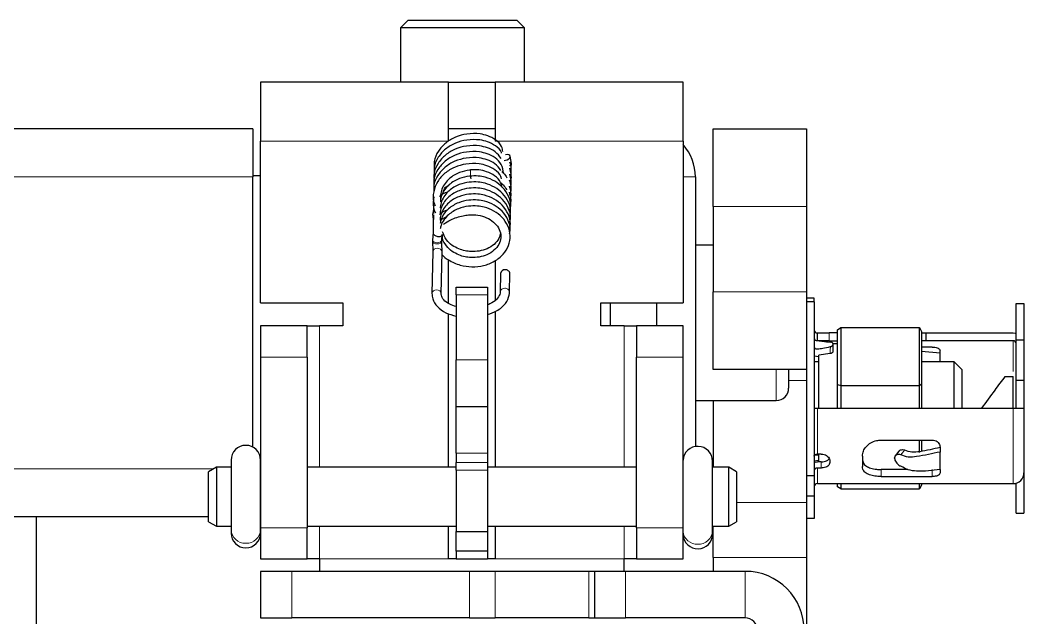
# Model space of a CAD drawing. Header units: millimetres. Extents: x -948 to 1310, y 554 to 2003.
# Drawn here: x -0.4 to 64.2, y 599.9 to 638.4 of the extents above; entities that cross this region are included whole.
import ezdxf

# ---------------------------------------------------------------- set-up
doc = ezdxf.new("R2010")
doc.units = ezdxf.units.MM

msp = doc.modelspace()

# ---------------------------------------------------------------- linework, layer by layer
at = {"color": 7, "linetype": 'Continuous', "lineweight": 25}
for p, q in [((24.575, 638.376), (24.075, 637.876)), ((24.575, 638.376), (28.38, 638.376)), ((28.38, 638.376), (31.575, 638.376)), ((32.075, 637.876), (31.575, 638.376)), ((24.075, 637.876), (24.075, 634.376)), ((28.423, 637.876), (24.075, 637.876)), ((32.075, 637.876), (28.423, 637.876)), ((32.075, 634.376), (32.075, 637.876)), ((27.175, 634.376), (15.075, 634.376)), ((15.075, 634.376), (15.075, 630.576)), ((27.175, 630.576), (27.175, 634.376)), ((27.175, 634.376), (30.175, 634.376)), ((42.275, 634.376), (30.175, 634.376)), ((30.175, 634.376), (30.175, 630.576)), ((42.275, 630.576), (42.275, 634.376)), ((14.575, 631.376), (-814.425, 631.376)), ((14.575, 631.376), (14.575, 628.276)), ((30.175, 631.376), (27.175, 631.376)), ((44.225, 631.376), (50.225, 631.376)), ((44.225, 626.376), (44.225, 631.376)), ((50.225, 631.376), (50.225, 626.376)), ((15.075, 620.176), (15.075, 630.576)), ((42.275, 630.576), (42.275, 620.176)), ((31.223, 629.144), (31.132, 629.622)), ((31.227, 629.064), (31.223, 629.144)), ((31.229, 629.023), (31.227, 629.064)), ((14.575, 628.376), (15.075, 628.376)), ((14.575, 610.875), (14.575, 628.276)), ((26.91, 627.58), (27.175, 627.726)), ((43.075, 628.276), (43.075, 610.913)), ((26.215, 626.608), (26.196, 625.919)), ((26.201, 625.835), (26.185, 625.184)), ((26.629, 625.498), (27.083, 625.755)), ((44.225, 626.376), (44.225, 620.876)), ((50.225, 626.376), (50.225, 620.876)), ((26.194, 625.448), (26.177, 624.746)), ((26.183, 624.687), (26.138, 624.204)), ((26.187, 625.061), (26.178, 624.676)), ((26.737, 624.231), (26.767, 624.55)), ((26.138, 624.204), (26.142, 624.123)), ((26.741, 624.151), (26.737, 624.231)), ((44.225, 623.876), (43.075, 623.876)), ((26.155, 623.443), (26.106, 620.768)), ((26.706, 620.757), (26.754, 623.433)), ((27.175, 620.132), (27.175, 622.934)), ((30.175, 622.888), (30.175, 620.331)), ((30.525, 622.06), (30.503, 620.87)), ((31.103, 620.859), (31.124, 622.049)), ((27.675, 621.176), (29.675, 621.176)), ((27.675, 620.676), (27.675, 621.176)), ((27.675, 620.676), (27.675, 616.491)), ((29.675, 621.176), (29.675, 620.676)), ((29.675, 620.676), (29.675, 616.491)), ((30.504, 620.884), (30.503, 620.87)), ((44.225, 615.876), (44.225, 620.876)), ((50.225, 620.876), (50.225, 615.876)), ((15.075, 620.176), (20.375, 620.176)), ((20.375, 620.176), (20.375, 618.676)), ((36.975, 620.176), (42.275, 620.176)), ((36.975, 618.676), (36.975, 620.176)), ((37.575, 620.176), (37.575, 618.676)), ((40.575, 620.176), (40.575, 618.676)), ((50.725, 620.476), (50.225, 620.476)), ((50.725, 620.234), (50.225, 620.234)), ((50.725, 620.234), (50.725, 620.476)), ((50.725, 620.234), (50.725, 609.054)), ((63.725, 620.134), (64.225, 620.134)), ((63.725, 617.792), (63.725, 620.134)), ((64.225, 620.134), (64.225, 617.792)), ((27.175, 609.576), (27.175, 619.471)), ((30.175, 619.612), (30.175, 609.576)), ((18.075, 618.676), (15.075, 618.676)), ((15.075, 618.676), (15.075, 616.676)), ((18.075, 616.676), (18.075, 618.676)), ((18.075, 618.676), (18.875, 618.676)), ((20.375, 618.676), (18.875, 618.676)), ((38.475, 618.676), (36.975, 618.676)), ((38.475, 618.676), (39.275, 618.676)), ((39.275, 618.676), (39.275, 616.676)), ((42.275, 618.676), (39.275, 618.676)), ((42.275, 616.676), (42.275, 618.676)), ((50.925, 617.726), (50.925, 618.226)), ((50.925, 618.226), (51.675, 618.226)), ((52.225, 618.226), (51.675, 618.226)), ((52.225, 618.427), (52.425, 618.569)), ((52.225, 614.903), (52.225, 618.427)), ((52.425, 618.569), (52.425, 614.845)), ((52.425, 618.569), (57.51, 618.569)), ((57.51, 614.845), (57.51, 618.569)), ((57.51, 618.569), (57.625, 618.322)), ((57.625, 618.322), (57.625, 614.944)), ((57.625, 618.226), (57.925, 618.226)), ((57.925, 617.726), (57.925, 618.226)), ((57.925, 618.226), (63.525, 618.226)), ((51.675, 617.726), (50.925, 617.726)), ((51.675, 617.726), (52.225, 617.726)), ((51.925, 617.539), (51.925, 617.463)), ((52.225, 617.526), (51.925, 617.526)), ((57.925, 617.726), (57.625, 617.726)), ((63.525, 617.726), (57.925, 617.726)), ((63.725, 617.792), (64.225, 617.792)), ((63.725, 615.182), (63.725, 617.792)), ((64.225, 617.792), (64.225, 615.182)), ((50.725, 616.753), (51.025, 616.709)), ((51.739, 616.899), (51.025, 616.799)), ((51.025, 613.376), (51.025, 616.799)), ((58.325, 617.318), (57.625, 617.318)), ((58.825, 616.917), (57.625, 617.036)), ((58.825, 616.917), (58.825, 617.081)), ((58.825, 616.376), (58.825, 616.917)), ((15.075, 616.676), (15.075, 605.676)), ((18.075, 616.676), (18.075, 605.676)), ((27.675, 613.491), (27.675, 616.491)), ((29.675, 616.491), (29.675, 613.491)), ((39.275, 605.676), (39.275, 616.676)), ((42.275, 605.676), (42.275, 616.676)), ((51.025, 616.376), (50.725, 616.376)), ((59.725, 616.376), (57.625, 616.376)), ((60.225, 615.876), (59.725, 616.376)), ((59.725, 613.376), (59.725, 616.376)), ((50.225, 615.876), (44.225, 615.876)), ((49.075, 615.876), (49.075, 614.676)), ((50.225, 615.876), (50.225, 615.164)), ((60.225, 615.876), (60.225, 613.376)), ((63.025, 615.426), (63.525, 615.426)), ((50.225, 615.164), (50.225, 607.306)), ((52.225, 613.423), (52.225, 614.903)), ((52.225, 614.903), (52.425, 614.845)), ((52.425, 614.845), (52.425, 613.376)), ((52.425, 614.845), (57.51, 614.845)), ((57.51, 614.845), (57.625, 614.944)), ((57.51, 613.376), (57.51, 614.845)), ((57.625, 614.944), (57.625, 613.405)), ((63.725, 615.182), (64.225, 615.182)), ((63.725, 613.376), (63.725, 615.182)), ((64.225, 615.182), (64.225, 613.376)), ((27.675, 613.491), (29.675, 613.491)), ((27.675, 610.491), (27.675, 613.491)), ((29.675, 613.491), (29.675, 610.491)), ((43.075, 613.876), (48.275, 613.876)), ((44.225, 613.876), (44.225, 609.576)), ((50.725, 613.376), (50.925, 613.376)), ((50.925, 613.376), (61.525, 613.376)), ((57.597, 613.376), (57.625, 613.405)), ((61.525, 613.376), (63.525, 613.376)), ((63.525, 613.376), (64.225, 613.376)), ((64.225, 613.376), (64.225, 609.226)), ((55.025, 611.326), (58.325, 611.326)), ((57.51, 610.536), (57.51, 611.326)), ((57.625, 611.326), (57.625, 610.597)), ((58.825, 610.884), (58.825, 610.559)), ((27.675, 610.491), (27.675, 609.875)), ((29.675, 610.491), (29.675, 609.875)), ((50.767, 610.376), (51.025, 610.376)), ((51.175, 610.424), (50.925, 610.424)), ((51.025, 609.925), (51.025, 610.424)), ((53.825, 610.302), (53.825, 609.624)), ((56.175, 610.615), (55.942, 610.321)), ((56.216, 610.659), (56.178, 610.612)), ((58.825, 609.428), (58.825, 610.559)), ((12.225, 609.576), (11.725, 609.287)), ((13.172, 609.576), (12.225, 609.576)), ((12.225, 609.576), (12.225, 605.776)), ((13.172, 610.04), (13.172, 605.552)), ((15.072, 605.552), (15.072, 610.04)), ((15.075, 609.576), (15.072, 609.576)), ((27.675, 609.576), (18.075, 609.576)), ((27.675, 609.392), (27.675, 609.875)), ((29.675, 609.875), (29.675, 609.392)), ((39.275, 609.576), (29.675, 609.576)), ((44.174, 605.487), (44.174, 609.975)), ((45.225, 609.576), (44.174, 609.576)), ((45.725, 609.287), (45.225, 609.576)), ((45.225, 607.676), (45.225, 609.576)), ((50.725, 609.999), (51.025, 610.043)), ((51.175, 609.925), (50.925, 609.925)), ((51.725, 610.006), (51.725, 609.888)), ((55.898, 610.155), (55.898, 610.183)), ((11.725, 606.065), (11.725, 609.287)), ((27.675, 609.392), (27.675, 605.45)), ((29.675, 609.392), (29.675, 605.45)), ((45.725, 609.287), (45.725, 607.676)), ((50.225, 609.054), (50.725, 609.054)), ((50.725, 609.054), (50.725, 607.743)), ((51.175, 609.528), (50.925, 609.528)), ((56.745, 609.434), (55.025, 609.434)), ((55.025, 608.98), (58.325, 608.98)), ((58.825, 609.428), (58.825, 609.215)), ((64.225, 609.226), (64.225, 606.618)), ((50.925, 608.526), (57.925, 608.526)), ((52.225, 608.326), (52.225, 608.526)), ((52.425, 608.183), (52.225, 608.326)), ((52.425, 608.526), (52.425, 608.183)), ((57.51, 608.183), (57.51, 608.526)), ((57.625, 608.43), (57.51, 608.183)), ((57.625, 608.526), (57.625, 608.43)), ((57.925, 608.526), (63.525, 608.526)), ((63.725, 606.618), (63.725, 608.555)), ((45.225, 605.776), (45.225, 607.676)), ((45.725, 607.676), (45.725, 606.065)), ((50.225, 607.743), (50.725, 607.743)), ((50.725, 607.743), (50.725, 606.276)), ((52.425, 608.183), (57.51, 608.183)), ((50.225, 607.306), (50.225, 603.77)), ((11.725, 606.376), (-811.475, 606.376)), ((0.625, 606.376), (0.625, 592.976)), ((63.725, 606.618), (64.225, 606.618)), ((11.725, 606.065), (12.225, 605.776)), ((12.225, 605.776), (13.172, 605.776)), ((15.072, 605.776), (15.075, 605.776)), ((18.075, 605.776), (27.675, 605.776)), ((27.175, 603.676), (27.175, 605.776)), ((29.675, 605.776), (39.275, 605.776)), ((30.175, 605.776), (30.175, 603.676)), ((44.174, 605.776), (45.225, 605.776)), ((44.225, 603.77), (44.225, 605.776)), ((45.225, 605.776), (45.725, 606.065)), ((50.725, 606.276), (50.225, 606.276)), ((13.172, 605.552), (13.172, 605.34)), ((15.072, 605.34), (15.072, 605.552)), ((15.075, 605.676), (15.075, 603.676)), ((18.075, 603.676), (18.075, 605.676)), ((27.675, 605.45), (29.675, 605.45)), ((27.675, 604.176), (27.675, 605.45)), ((29.675, 605.45), (29.675, 604.176)), ((39.275, 605.676), (39.275, 603.676)), ((42.275, 603.676), (42.275, 605.676)), ((44.174, 605.275), (44.174, 605.487)), ((29.675, 604.176), (27.675, 604.176)), ((27.675, 604.176), (27.675, 603.676)), ((29.675, 604.176), (29.675, 603.676)), ((44.225, 603.77), (44.225, 602.876)), ((50.225, 603.77), (50.225, 599.153)), ((15.075, 603.676), (18.075, 603.676)), ((18.875, 603.676), (18.075, 603.676)), ((18.875, 603.676), (18.875, 602.876)), ((27.675, 603.676), (27.175, 603.676)), ((27.675, 603.676), (29.675, 603.676)), ((30.175, 603.676), (29.675, 603.676)), ((39.275, 603.676), (38.475, 603.676)), ((38.475, 602.876), (38.475, 603.676)), ((39.275, 603.676), (42.275, 603.676)), ((15.075, 602.876), (15.075, 599.876)), ((17.075, 602.876), (15.075, 602.876)), ((28.534, 602.876), (17.075, 602.876)), ((30.173, 602.876), (28.534, 602.876)), ((36.214, 602.876), (30.173, 602.876)), ((36.575, 602.876), (36.214, 602.876)), ((36.575, 602.876), (36.575, 599.876)), ((38.575, 602.876), (36.575, 602.876)), ((46.275, 602.876), (38.575, 602.876)), ((15.075, 599.876), (17.075, 599.876)), ((28.534, 599.876), (17.075, 599.876)), ((28.534, 599.876), (30.173, 599.876)), ((36.214, 599.876), (30.173, 599.876)), ((36.214, 599.876), (36.575, 599.876)), ((36.575, 599.876), (38.575, 599.876)), ((46.275, 599.876), (38.575, 599.876))]:
    msp.add_line(p, q, dxfattribs=at)
at = {"color": 8, "linetype": 'Continuous', "lineweight": 18}
for p, q in [((15.075, 630.576), (27.175, 630.576)), ((30.175, 630.576), (42.275, 630.576)), ((14.575, 628.276), (-814.425, 628.276)), ((42.275, 628.276), (43.075, 628.276)), ((50.225, 626.376), (44.225, 626.376)), ((29.675, 620.676), (27.675, 620.676)), ((44.225, 620.876), (50.225, 620.876)), ((18.875, 618.676), (18.875, 609.576)), ((38.475, 609.576), (38.475, 618.676)), ((51.675, 618.226), (51.675, 617.726)), ((63.525, 615.735), (63.525, 617.726)), ((15.075, 616.676), (18.075, 616.676)), ((27.675, 616.491), (29.675, 616.491)), ((39.275, 616.676), (42.275, 616.676)), ((48.275, 613.876), (48.275, 615.876)), ((50.225, 615.164), (49.075, 615.164)), ((50.925, 613.376), (50.925, 610.424)), ((63.525, 608.526), (63.525, 613.376)), ((29.675, 610.491), (27.675, 610.491)), ((27.675, 609.875), (29.675, 609.875)), ((51.175, 609.528), (51.175, 609.925)), ((12.052, 609.476), (-811.801, 609.476)), ((29.675, 609.392), (27.675, 609.392)), ((50.925, 609.528), (50.925, 608.526)), ((55.025, 609.434), (55.025, 608.98)), ((58.325, 608.98), (58.325, 609.434)), ((45.725, 607.306), (50.225, 607.306)), ((18.875, 605.776), (18.875, 603.676)), ((38.475, 603.676), (38.475, 605.776)), ((18.075, 605.676), (15.075, 605.676)), ((42.275, 605.676), (39.275, 605.676)), ((50.225, 603.77), (44.225, 603.77)), ((18.875, 603.676), (27.175, 603.676)), ((30.175, 603.676), (38.475, 603.676)), ((17.075, 599.876), (17.075, 602.876)), ((28.534, 602.876), (28.534, 599.876)), ((30.173, 599.876), (30.173, 602.876)), ((36.214, 602.876), (36.214, 599.876)), ((38.575, 599.876), (38.575, 602.876)), ((46.275, 599.876), (46.275, 602.876))]:
    msp.add_line(p, q, dxfattribs=at)
at = {"color": 7, "linetype": 'Continuous', "lineweight": 25, "flags": 128}
for points in [[(30.754, 629.341), (30.844, 629.349), (30.956, 629.386), (31.05, 629.444), (31.114, 629.515), (31.137, 629.588), (31.116, 629.652), (31.055, 629.696), (30.961, 629.715), (30.851, 629.706), (30.851, 629.706)], [(63.525, 618.226), (63.662, 618.213), (63.725, 618.197)], [(50.725, 610.302), (50.729, 610.326), (50.741, 610.348), (50.759, 610.369), (50.784, 610.388), (50.814, 610.403), (50.849, 610.414), (50.886, 610.421), (50.925, 610.424)], [(50.725, 609.902), (50.789, 609.914), (50.925, 609.925)]]:
    msp.add_lwpolyline(points, dxfattribs=at)
at = {"color": 8, "linetype": 'Continuous', "lineweight": 18, "flags": 128}
for points in [[(26.138, 624.204), (26.16, 624.143), (26.223, 624.086), (26.32, 624.05), (26.434, 624.039)], [(26.142, 624.123), (26.163, 624.062), (26.227, 624.006), (26.324, 623.97), (26.438, 623.959)], [(26.434, 624.039), (26.549, 624.055), (26.647, 624.096), (26.713, 624.156), (26.737, 624.225), (26.737, 624.231)], [(26.438, 623.959), (26.553, 623.975), (26.651, 624.016), (26.717, 624.075), (26.741, 624.144), (26.741, 624.151)], [(26.443, 623.679), (26.559, 623.663), (26.659, 623.613), (26.727, 623.537), (26.754, 623.445), (26.754, 623.433)], [(26.395, 621.003), (26.511, 620.988), (26.61, 620.938), (26.679, 620.861), (26.706, 620.769), (26.706, 620.759)]]:
    msp.add_lwpolyline(points, dxfattribs=at)
at = {"color": 7, "linetype": 'Continuous', "lineweight": 25}
for centre, radius, start, end in [((39.975, 628.276), 3.1, 0, 42.10345), ((29.911, 628.335), 1.321, 180.03812, 188.14499), ((30.793, 622.025), 0.271, 85.73425, 172.68849), ((30.851, 622.023), 0.275, 5.44423, 97.76212), ((50.925, 618.426), 0.2, 180, 270), ((63.525, 617.526), 0.2, 0, 90), ((50.825, 616.457), 0.0996, 183.92792, 234.46683), ((48.275, 614.676), 0.8, 270, 0), ((14.122, 610.04), 0.95, 0, 180), ((43.224, 609.975), 0.95, 0, 176.43864), ((50.907, 609.346), 0.183, 84.18756, 172.66613), ((63.525, 609.226), 0.7, 270, 0), ((50.925, 608.326), 0.2, 90, 180), ((14.122, 605.34), 0.95, 180, 0), ((43.224, 605.275), 0.95, 183.56136, 0), ((46.275, 599.076), 3.8, 0, 90), ((46.275, 599.076), 0.8, 0, 90)]:
    msp.add_arc(centre, radius, start, end, dxfattribs=at)
at = {"color": 8, "linetype": 'Continuous', "lineweight": 18}
for centre, radius, start, end in [((31.042, 629.161), 0.181, 283.90594, 354.86143), ((31.091, 629.063), 0.136, 306.99505, 0.34312), ((34.587, 628.6), 6.004, 178.95899, 182.54389), ((26.423, 623.409), 0.271, 85.73425, 172.68849), ((26.375, 620.733), 0.271, 85.73561, 172.67092), ((30.773, 620.833), 0.274, 86.00044, 169.28545), ((30.829, 620.833), 0.275, 5.45357, 97.76132), ((14.081, 605.597), 0.91, 182.83874, 272.58194), ((14.163, 605.597), 0.91, 267.41806, 357.16126), ((43.184, 605.537), 0.915, 186.49577, 272.45998), ((43.265, 605.532), 0.91, 267.41806, 357.16126)]:
    msp.add_arc(centre, radius, start, end, dxfattribs=at)
at = {"color": 7, "linetype": 'Continuous', "lineweight": 25}
for points, knots in [([(30.676, 629.91), (30.654, 630.019), (30.594, 630.316), (30.238, 630.668), (29.74, 630.93), (29.109, 631.079), (28.377, 631.075), (27.611, 630.864), (26.964, 630.481), (26.486, 629.939), (26.227, 629.376), (26.246, 629.01), (26.252, 628.876)], [0, 0, 0, 0, 0.060984, 0.166578, 0.261148, 0.340769, 0.466556, 0.580637, 0.694456, 0.810273, 0.930746, 1, 1, 1, 1]), ([(30.569, 629.46), (30.453, 629.614), (30.232, 629.907), (29.714, 630.159), (29.087, 630.307), (28.352, 630.301), (27.588, 630.087), (26.943, 629.702), (26.468, 629.158), (26.213, 628.602), (26.232, 628.244), (26.239, 628.118)], [0, 0, 0, 0, 0.11295, 0.214051, 0.299187, 0.433803, 0.55581, 0.677461, 0.801422, 0.930294, 1, 1, 1, 1]), ([(30.587, 629.813), (30.584, 629.823), (30.532, 630.017), (30.218, 630.28), (29.731, 630.546), (29.096, 630.692), (28.365, 630.688), (27.599, 630.476), (26.954, 630.091), (26.477, 629.549), (26.221, 628.992), (26.239, 628.633), (26.246, 628.506)], [0, 0, 0, 0, 0.006133, 0.118338, 0.2188, 0.30339, 0.437085, 0.558298, 0.679195, 0.8023, 0.930319, 1, 1, 1, 1]), ([(30.724, 628.504), (30.688, 628.703), (30.616, 629.092), (30.21, 629.518), (29.705, 629.775), (29.074, 629.921), (28.341, 629.914), (27.576, 629.699), (26.932, 629.312), (26.459, 628.768), (26.205, 628.212), (26.225, 627.854), (26.232, 627.729)], [0, 0, 0, 0, 0.105633, 0.206699, 0.297136, 0.373302, 0.493784, 0.602944, 0.711752, 0.822704, 0.93802, 1, 1, 1, 1]), ([(30.587, 628.15), (30.574, 628.204), (30.515, 628.444), (30.18, 628.746), (29.684, 629.006), (29.049, 629.148), (28.317, 629.139), (27.552, 628.922), (26.914, 628.533), (26.43, 627.987), (26.184, 627.333), (26.148, 626.774), (26.275, 626.483), (26.309, 626.407)], [0, 0, 0, 0, 0.028868, 0.128391, 0.217396, 0.292376, 0.411077, 0.518552, 0.625612, 0.734942, 0.848502, 0.960241, 1, 1, 1, 1]), ([(30.55, 628.693), (30.433, 628.847), (30.211, 629.139), (29.691, 629.389), (29.063, 629.535), (28.328, 629.526), (27.565, 629.31), (26.922, 628.923), (26.449, 628.378), (26.197, 627.822), (26.218, 627.465), (26.225, 627.341)], [0, 0, 0, 0, 0.113055, 0.214192, 0.299379, 0.434187, 0.556286, 0.677953, 0.802107, 0.931106, 1, 1, 1, 1]), ([(31.197, 628.479), (31.208, 628.595), (31.233, 628.845), (31.165, 629.092), (31.129, 629.223)], [0, 0, 0, 0, 0.468673, 1, 1, 1, 1]), ([(28.584, 628.711), (28.567, 628.71), (28.33, 628.695), (27.844, 628.569), (27.296, 628.258), (26.931, 627.864), (26.73, 627.496), (26.643, 627.102), (26.658, 626.87), (26.666, 626.753)], [0, 0, 0, 0, 0.01518, 0.217414, 0.450577, 0.582747, 0.72073, 0.859241, 1, 1, 1, 1]), ([(31.133, 626.173), (31.151, 626.248), (31.217, 626.537), (31.069, 627.046), (30.707, 627.6), (30.172, 628.016), (29.613, 628.25), (29.059, 628.349), (28.492, 628.339), (27.831, 628.186), (27.285, 627.869), (26.92, 627.474), (26.725, 627.107), (26.649, 626.82), (26.653, 626.685), (26.654, 626.667)], [0, 0, 0, 0, 0.039358, 0.151046, 0.260583, 0.359351, 0.456825, 0.521824, 0.60227, 0.695179, 0.802373, 0.863126, 0.926539, 0.990184, 1, 1, 1, 1]), ([(30.63, 627.592), (30.605, 627.707), (30.539, 628.01), (30.174, 628.365), (29.671, 628.617), (29.132, 628.751), (28.77, 628.733), (28.587, 628.724)], [0, 0, 0, 0, 0.151607, 0.400003, 0.622084, 0.809197, 1, 1, 1, 1]), ([(30.609, 628.617), (30.644, 628.587), (30.783, 628.468), (30.87, 628.324), (30.934, 628.217)], [0, 0, 0, 0, 0.248613, 1, 1, 1, 1]), ([(31.141, 627.57), (31.156, 627.605), (31.276, 627.884), (31.19, 628.186), (31.115, 628.45)], [0, 0, 0, 0, 0.124356, 1, 1, 1, 1]), ([(31.148, 627.955), (31.163, 627.989), (31.232, 628.145), (31.216, 628.45), (31.153, 628.708), (31.122, 628.837)], [0, 0, 0, 0, 0.121305, 0.558409, 1, 1, 1, 1]), ([(31.126, 625.788), (31.144, 625.864), (31.21, 626.154), (31.06, 626.663), (30.697, 627.216), (30.161, 627.632), (29.602, 627.865), (29.047, 627.963), (28.479, 627.953), (27.819, 627.798), (27.274, 627.48), (26.909, 627.085), (26.715, 626.718), (26.64, 626.43), (26.645, 626.296), (26.646, 626.278)], [0, 0, 0, 0, 0.039759, 0.151422, 0.260898, 0.359607, 0.457072, 0.522051, 0.602454, 0.695291, 0.802476, 0.863214, 0.9266, 0.990206, 1, 1, 1, 1]), ([(30.539, 627.896), (30.592, 627.852), (30.754, 627.717), (30.854, 627.553), (30.92, 627.444)], [0, 0, 0, 0, 0.329141, 1, 1, 1, 1]), ([(31.137, 626.824), (31.149, 626.853), (31.262, 627.123), (31.177, 627.415), (31.101, 627.677)], [0, 0, 0, 0, 0.104944, 1, 1, 1, 1]), ([(31.114, 627.135), (31.137, 627.187), (31.267, 627.482), (31.18, 627.801), (31.108, 628.064)], [0, 0, 0, 0, 0.176922, 1, 1, 1, 1]), ([(26.61, 627.023), (26.613, 627.026), (26.749, 627.191), (26.941, 627.255), (27.128, 627.317)], [0, 0, 0, 0, 0.019176, 1, 1, 1, 1]), ([(31.113, 625.018), (31.13, 625.095), (31.195, 625.387), (31.043, 625.897), (30.677, 626.45), (30.138, 626.863), (29.578, 627.095), (29.023, 627.191), (28.455, 627.179), (27.796, 627.022), (27.251, 626.702), (26.888, 626.306), (26.696, 625.938), (26.622, 625.65), (26.628, 625.516), (26.629, 625.498)], [0, 0, 0, 0, 0.04056, 0.152172, 0.261527, 0.360118, 0.457567, 0.522504, 0.602821, 0.695513, 0.802684, 0.863391, 0.926722, 0.99025, 1, 1, 1, 1]), ([(31.12, 625.403), (31.137, 625.479), (31.202, 625.77), (31.051, 626.28), (30.687, 626.833), (30.149, 627.248), (29.59, 627.48), (29.035, 627.577), (28.467, 627.566), (27.808, 627.41), (27.263, 627.091), (26.899, 626.695), (26.706, 626.328), (26.631, 626.04), (26.637, 625.906), (26.637, 625.888)], [0, 0, 0, 0, 0.040159, 0.151798, 0.261213, 0.359862, 0.45732, 0.522277, 0.602638, 0.695402, 0.80258, 0.863302, 0.926661, 0.990228, 1, 1, 1, 1]), ([(26.823, 627.173), (26.825, 627.238), (26.828, 627.377), (26.909, 627.5), (26.952, 627.566)], [0, 0, 0, 0, 0.463452, 1, 1, 1, 1]), ([(31.153, 626.499), (31.157, 626.508), (31.257, 626.759), (31.174, 627.03), (31.094, 627.291)], [0, 0, 0, 0, 0.03738, 1, 1, 1, 1]), ([(26.222, 626.994), (26.188, 626.763), (26.136, 626.41), (26.276, 626.076), (26.324, 625.961)], [0, 0, 0, 0, 0.654086, 1, 1, 1, 1]), ([(31.106, 624.633), (31.123, 624.711), (31.188, 625.004), (31.034, 625.515), (30.667, 626.066), (30.127, 626.479), (29.566, 626.71), (29.011, 626.805), (28.443, 626.792), (27.784, 626.634), (27.239, 626.313), (26.881, 625.917), (26.694, 625.582), (26.658, 625.365), (26.644, 625.276)], [0, 0, 0, 0, 0.04217, 0.157055, 0.269578, 0.371023, 0.471345, 0.538179, 0.620825, 0.716182, 0.826515, 0.889, 0.954175, 1, 1, 1, 1]), ([(26.752, 623.274), (26.756, 623.269), (26.86, 623.133), (27.244, 622.873), (27.884, 622.571), (28.683, 622.458), (29.447, 622.541), (30.15, 622.818), (30.716, 623.268), (31.073, 623.851), (31.182, 624.495), (31.035, 625.131), (30.655, 625.683), (30.117, 626.095), (29.555, 626.325), (28.998, 626.419), (28.431, 626.405), (27.773, 626.246), (27.227, 625.924), (26.872, 625.527), (26.69, 625.206), (26.656, 625.004), (26.644, 624.929)], [0, 0, 0, 0, 0.0017389, 0.0445102, 0.111438, 0.17172, 0.2315887, 0.2922815, 0.3554331, 0.4178562, 0.4784826, 0.5415253, 0.6032521, 0.6589003, 0.7139592, 0.7506309, 0.7959689, 0.8482665, 0.9088222, 0.9431099, 0.9788668, 1, 1, 1, 1]), ([(26.208, 626.221), (26.16, 625.986), (26.111, 625.747), (26.192, 625.521), (26.193, 625.518)], [0, 0, 0, 0, 0.985693, 1, 1, 1, 1]), ([(26.59, 625.86), (26.591, 625.861), (26.73, 626.026), (26.92, 626.09), (27.11, 626.154)], [0, 0, 0, 0, 0.004308, 1, 1, 1, 1]), ([(26.854, 625.241), (27.007, 625.335), (27.386, 625.565), (27.934, 625.759), (28.45, 625.83), (28.874, 625.844), (29.367, 625.768), (29.884, 625.54), (30.28, 625.201), (30.516, 624.787), (30.566, 624.346), (30.433, 623.915), (30.126, 623.536), (29.679, 623.256), (29.156, 623.097), (28.667, 623.068), (28.22, 623.124), (27.807, 623.248), (27.376, 623.478), (26.999, 623.844), (26.767, 624.235), (26.778, 624.491), (26.781, 624.564)], [0, 0, 0, 0, 0.057394, 0.141498, 0.174187, 0.201896, 0.256454, 0.310564, 0.365182, 0.421617, 0.477061, 0.530811, 0.586875, 0.64209, 0.692196, 0.74194, 0.774764, 0.814829, 0.860627, 0.913439, 0.975288, 1, 1, 1, 1]), ([(26.188, 624.685), (26.185, 624.678), (26.172, 624.65), (26.196, 624.592), (26.258, 624.523), (26.356, 624.466), (26.433, 624.449), (26.472, 624.44)], [0, 0, 0, 0, 0.07364, 0.30523, 0.53682, 0.76841, 1, 1, 1, 1]), ([(26.472, 624.44), (26.51, 624.436), (26.588, 624.43), (26.686, 624.456), (26.752, 624.5), (26.761, 624.541), (26.765, 624.56)], [0, 0, 0, 0, 0.262071, 0.524142, 0.786214, 1, 1, 1, 1]), ([(30.505, 624.609), (30.481, 624.508), (30.423, 624.262), (30.126, 623.92), (29.684, 623.641), (29.159, 623.483), (28.67, 623.455), (28.223, 623.512), (27.809, 623.636), (27.384, 623.867), (26.986, 624.232), (26.859, 624.559), (26.79, 624.735)], [0, 0, 0, 0, 0.079664, 0.195766, 0.310074, 0.413804, 0.516835, 0.584804, 0.667751, 0.762541, 0.871932, 1, 1, 1, 1]), ([(26.142, 624.123), (26.144, 624.07), (26.148, 623.964), (26.153, 623.776), (26.155, 623.606), (26.155, 623.497), (26.155, 623.454), (26.155, 623.443)], [0, 0, 0, 0, 0.241788, 0.476448, 0.71323, 0.929509, 1, 1, 1, 1]), ([(26.754, 623.433), (26.755, 623.478), (26.756, 623.573), (26.753, 623.768), (26.748, 623.975), (26.744, 624.092), (26.741, 624.151)], [0, 0, 0, 0, 0.24318, 0.501797, 0.749272, 1, 1, 1, 1]), ([(26.106, 620.768), (26.116, 620.649), (26.14, 620.345), (26.43, 619.899), (26.952, 619.504), (27.438, 619.368), (27.675, 619.303)], [0, 0, 0, 0, 0.171378, 0.44156, 0.728252, 1, 1, 1, 1]), ([(27.675, 619.927), (27.526, 619.972), (27.177, 620.075), (26.838, 620.359), (26.714, 620.593), (26.708, 620.722), (26.706, 620.757)], [0, 0, 0, 0, 0.240048, 0.562087, 0.882317, 1, 1, 1, 1]), ([(30.503, 620.87), (30.497, 620.817), (30.481, 620.666), (30.289, 620.392), (29.982, 620.142), (29.732, 620.06), (29.675, 620.042)], [0, 0, 0, 0, 0.19706, 0.559349, 0.901347, 1, 1, 1, 1]), ([(29.675, 619.406), (29.882, 619.48), (30.361, 619.65), (30.853, 620.093), (31.079, 620.538), (31.098, 620.793), (31.103, 620.859)], [0, 0, 0, 0, 0.259805, 0.600472, 0.896035, 1, 1, 1, 1]), ([(50.725, 617.913), (50.726, 617.895), (50.728, 617.859), (50.745, 617.809), (50.782, 617.76), (50.853, 617.748), (50.901, 617.743), (50.925, 617.74)], [0, 0, 0, 0, 0.195302, 0.377541, 0.538909, 0.761383, 1, 1, 1, 1]), ([(50.725, 617.354), (50.726, 617.336), (50.728, 617.3), (50.745, 617.252), (50.784, 617.206), (50.86, 617.205), (51.021, 617.208), (51.333, 617.241), (51.603, 617.305), (51.768, 617.345)], [0, 0, 0, 0, 0.052051, 0.100621, 0.143629, 0.208426, 0.277664, 0.558659, 1, 1, 1, 1]), ([(51.033, 617.726), (51.111, 617.716), (51.362, 617.685), (51.603, 617.656), (51.768, 617.636)], [0, 0, 0, 0, 0.313457, 1, 1, 1, 1]), ([(51.925, 617.539), (51.923, 617.551), (51.918, 617.576), (51.877, 617.608), (51.824, 617.628), (51.783, 617.634), (51.768, 617.636)], [0, 0, 0, 0, 0.266311, 0.549123, 0.829777, 1, 1, 1, 1]), ([(51.768, 617.345), (51.791, 617.352), (51.84, 617.367), (51.894, 617.401), (51.922, 617.435), (51.924, 617.456), (51.925, 617.463)], [0, 0, 0, 0, 0.266331, 0.548449, 0.829136, 1, 1, 1, 1]), ([(51.925, 617.463), (51.925, 617.436), (51.925, 617.365), (51.925, 617.252), (51.925, 617.135), (51.925, 617.062), (51.925, 617.032)], [0, 0, 0, 0, 0.1900153, 0.4979022, 0.7930649, 1, 1, 1, 1]), ([(51.848, 616.931), (51.835, 616.925), (51.803, 616.911), (51.763, 616.903), (51.739, 616.899)], [0, 0, 0, 0, 0.40435, 1, 1, 1, 1]), ([(51.925, 617.032), (51.923, 617.019), (51.918, 616.992), (51.884, 616.957), (51.857, 616.937), (51.848, 616.931)], [0, 0, 0, 0, 0.404591, 0.809176, 1, 1, 1, 1]), ([(58.325, 617.318), (58.382, 617.316), (58.494, 617.312), (58.644, 617.274), (58.757, 617.217), (58.817, 617.149), (58.823, 617.1), (58.825, 617.081)], [0, 0, 0, 0, 0.2143846, 0.4287723, 0.6430331, 0.8568019, 1, 1, 1, 1]), ([(61.525, 613.376), (61.805, 613.771), (62.306, 614.475), (62.805, 615.135), (63.025, 615.426)], [0, 0, 0, 0, 0.559911, 1, 1, 1, 1]), ([(63.525, 613.376), (63.525, 613.771), (63.525, 614.475), (63.525, 615.135), (63.525, 615.426)], [0, 0, 0, 0, 0.559866, 1, 1, 1, 1]), ([(53.825, 610.302), (53.838, 610.409), (53.863, 610.621), (54.063, 610.928), (54.36, 611.168), (54.699, 611.305), (54.929, 611.32), (55.025, 611.326)], [0, 0, 0, 0, 0.212833, 0.42585, 0.635542, 0.846587, 1, 1, 1, 1]), ([(58.325, 611.326), (58.382, 611.321), (58.494, 611.311), (58.644, 611.233), (58.757, 611.12), (58.817, 610.997), (58.823, 610.916), (58.825, 610.884)], [0, 0, 0, 0, 0.214445, 0.428893, 0.643239, 0.857188, 1, 1, 1, 1]), ([(51.175, 610.424), (51.237, 610.419), (51.361, 610.409), (51.526, 610.334), (51.65, 610.227), (51.716, 610.11), (51.723, 610.036), (51.725, 610.006)], [0, 0, 0, 0, 0.214393, 0.428789, 0.643061, 0.856854, 1, 1, 1, 1]), ([(56.302, 610.378), (56.253, 610.39), (56.155, 610.414), (56.031, 610.394), (55.941, 610.334), (55.902, 610.255), (55.899, 610.2), (55.898, 610.183)], [0, 0, 0, 0, 0.225867, 0.451734, 0.677598, 0.903479, 1, 1, 1, 1]), ([(56.216, 610.659), (56.222, 610.664), (56.258, 610.69), (56.342, 610.717), (56.457, 610.712), (56.529, 610.691), (56.552, 610.685)], [0, 0, 0, 0, 0.088696, 0.457739, 0.826694, 1, 1, 1, 1]), ([(58.825, 610.559), (58.327, 610.451), (57.656, 610.306), (56.761, 610.195), (56.456, 610.316), (56.302, 610.378)], [0, 0, 0, 0, 0.587693, 0.790818, 1, 1, 1, 1]), ([(58.825, 610.85), (58.396, 610.752), (57.805, 610.618), (56.991, 610.504), (56.699, 610.624), (56.552, 610.685)], [0, 0, 0, 0, 0.56666, 0.780905, 1, 1, 1, 1]), ([(51.175, 609.925), (51.237, 609.929), (51.361, 609.936), (51.524, 609.995), (51.637, 610.069), (51.669, 610.13), (51.681, 610.152)], [0, 0, 0, 0, 0.2812395, 0.562484, 0.8435271, 1, 1, 1, 1]), ([(51.725, 609.888), (51.719, 609.845), (51.707, 609.761), (51.613, 609.653), (51.474, 609.575), (51.32, 609.534), (51.217, 609.53), (51.175, 609.528)], [0, 0, 0, 0, 0.214305, 0.42865, 0.642279, 0.856223, 1, 1, 1, 1]), ([(53.825, 610.094), (53.838, 610.008), (53.862, 609.837), (54.06, 609.642), (54.356, 609.511), (54.695, 609.444), (54.927, 609.437), (55.025, 609.434)], [0, 0, 0, 0, 0.2123763, 0.4249789, 0.6334795, 0.8436094, 1, 1, 1, 1]), ([(55.025, 608.98), (54.891, 608.986), (54.621, 608.997), (54.262, 609.088), (53.992, 609.237), (53.847, 609.424), (53.832, 609.565), (53.825, 609.624)], [0, 0, 0, 0, 0.213238, 0.42649, 0.63916, 0.849598, 1, 1, 1, 1]), ([(55.898, 610.155), (55.903, 610.113), (55.913, 610.03), (55.988, 609.894), (56.099, 609.771), (56.211, 609.689), (56.281, 609.655), (56.302, 609.644)], [0, 0, 0, 0, 0.225883, 0.451767, 0.67765, 0.903524, 1, 1, 1, 1]), ([(58.825, 609.428), (58.327, 609.365), (57.656, 609.28), (56.761, 609.385), (56.456, 609.557), (56.302, 609.644)], [0, 0, 0, 0, 0.587693, 0.790818, 1, 1, 1, 1]), ([(58.825, 609.215), (58.82, 609.187), (58.809, 609.13), (58.723, 609.06), (58.597, 609.01), (58.456, 608.984), (58.363, 608.981), (58.325, 608.98)], [0, 0, 0, 0, 0.214373, 0.428779, 0.642592, 0.856666, 1, 1, 1, 1])]:
    msp.add_open_spline(points, degree=3, knots=knots, dxfattribs=at)
at = {"color": 8, "linetype": 'Continuous', "lineweight": 18}
for points, knots in [([(51.739, 616.899), (51.741, 616.933), (51.745, 617.01), (51.751, 617.131), (51.759, 617.245), (51.765, 617.317), (51.768, 617.345), (51.768, 617.345)], [0, 0, 0, 0, 0.23003, 0.514952, 0.811013, 0.999883, 1, 1, 1, 1]), ([(56.552, 610.685), (56.531, 610.66), (56.49, 610.609), (56.422, 610.526), (56.359, 610.449), (56.317, 610.397), (56.302, 610.378)], [0, 0, 0, 0, 0.246022, 0.497638, 0.810556, 1, 1, 1, 1])]:
    msp.add_open_spline(points, degree=3, knots=knots, dxfattribs=at)

doc.saveas('drawing.dxf')
